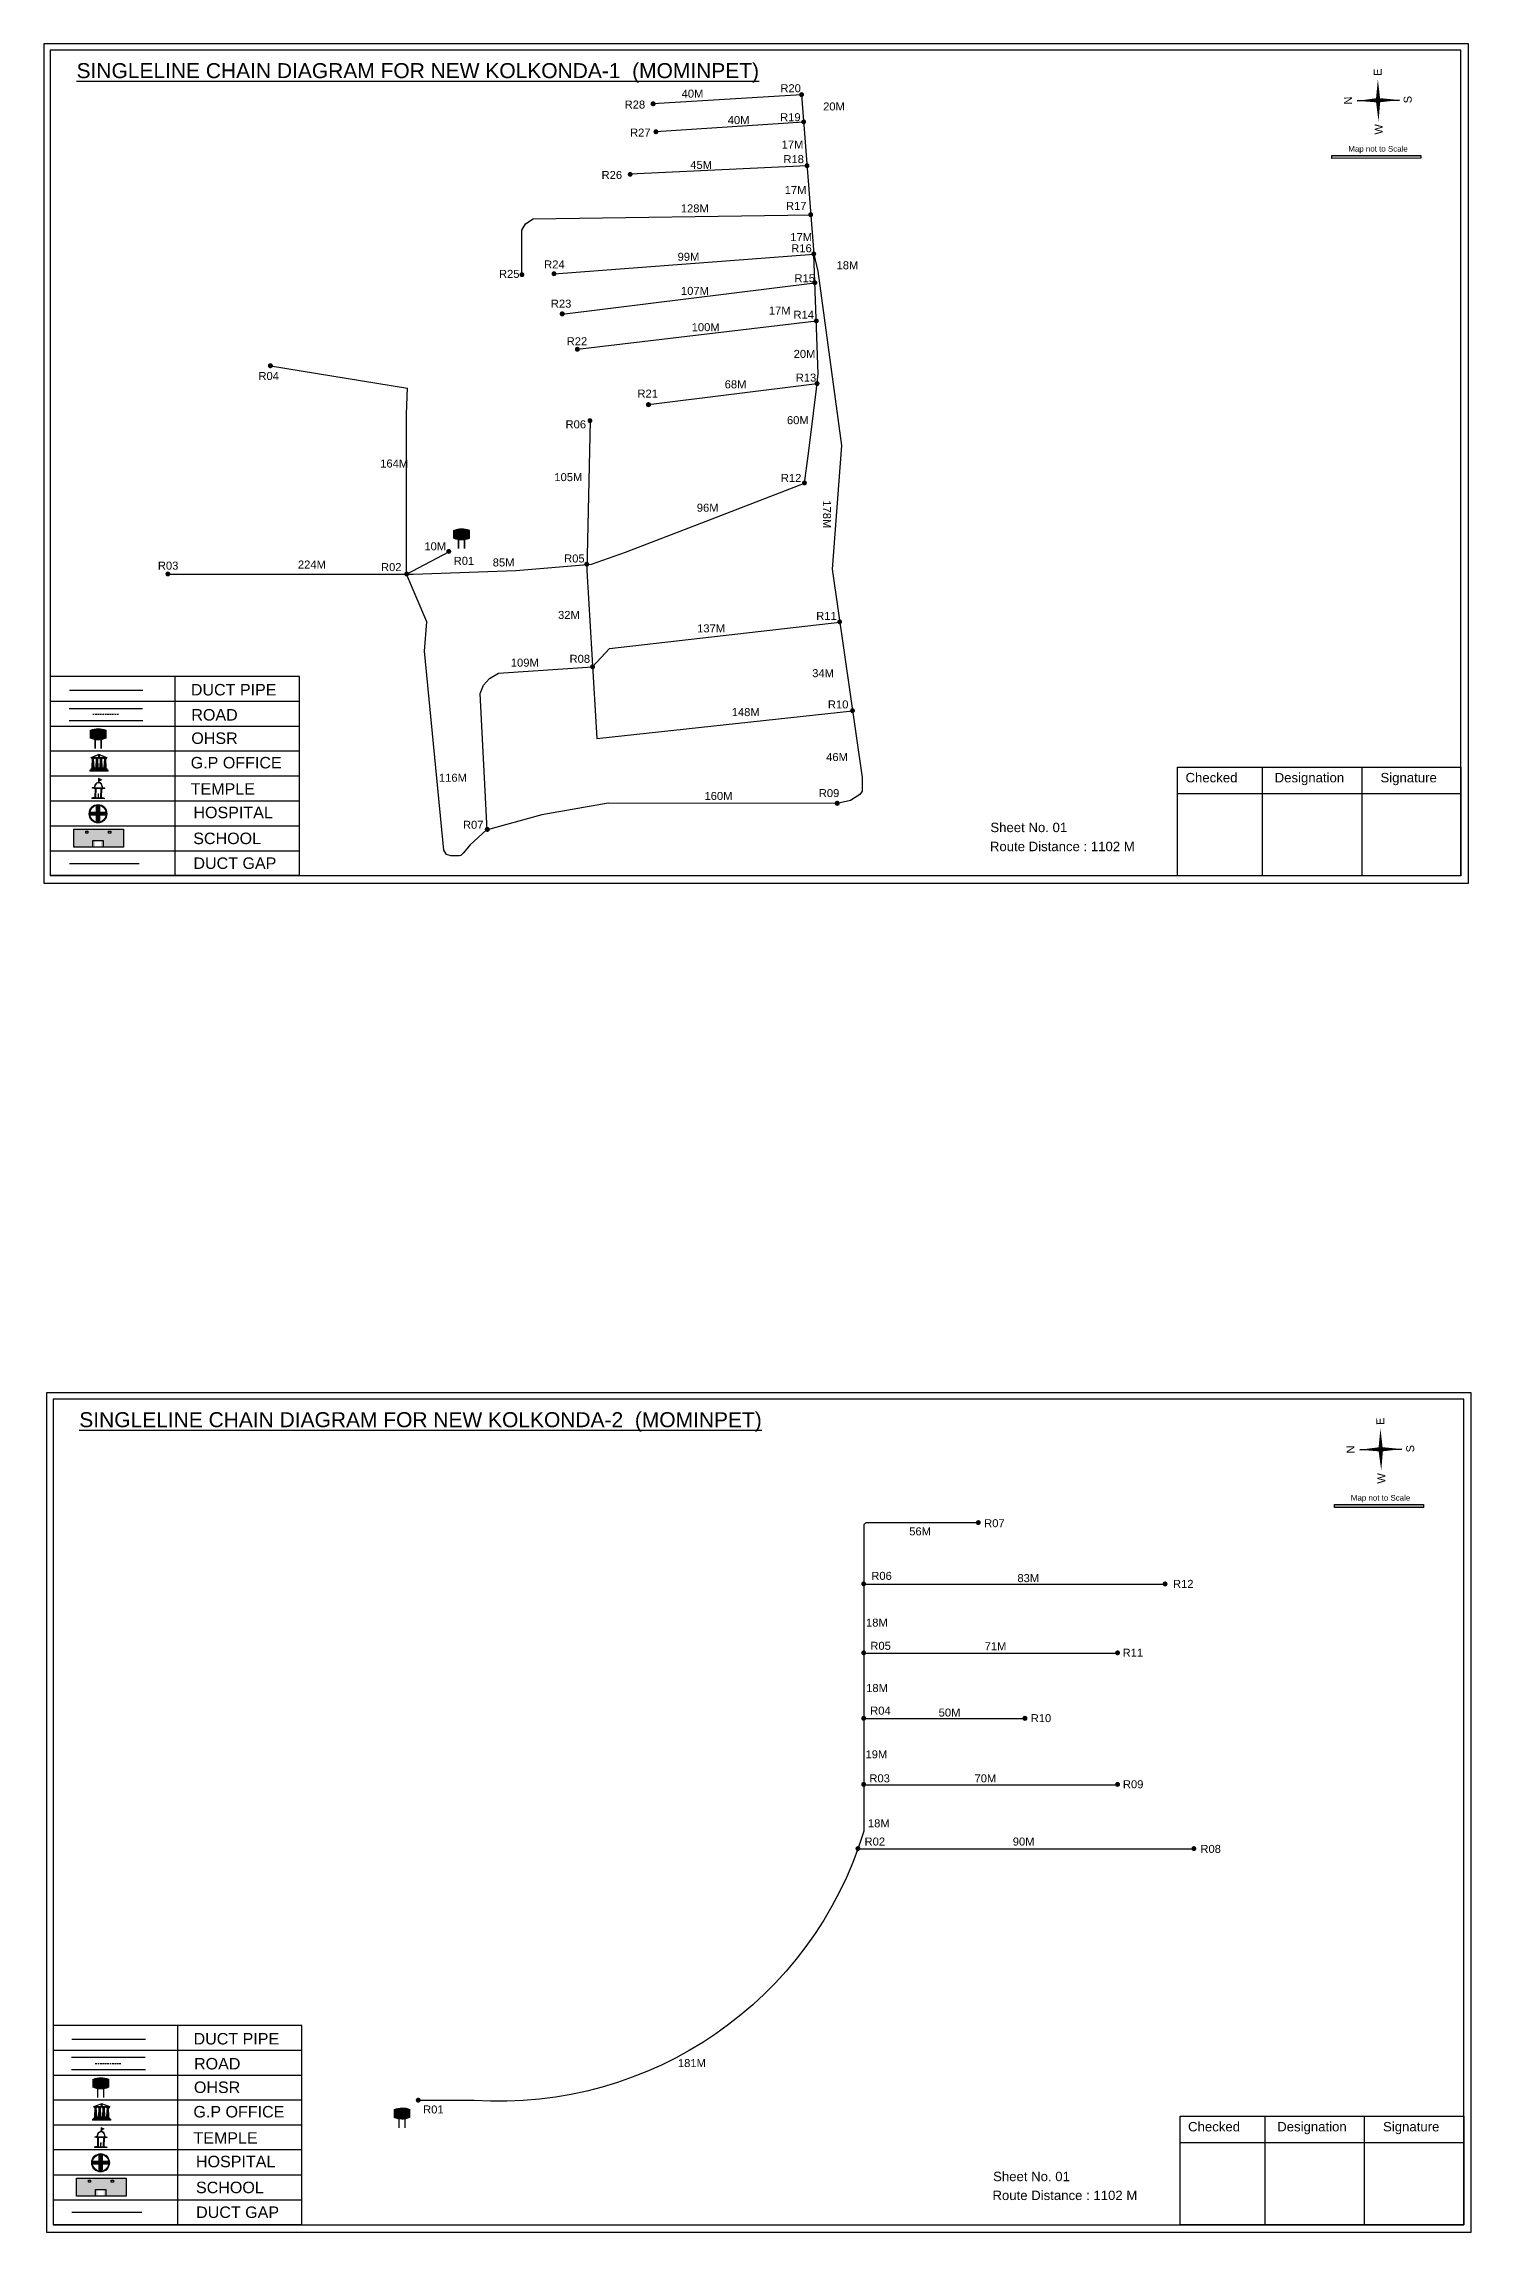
# Model space of a CAD drawing. Header units: inches. Extents: x 1245 to 5974, y 98 to 3110.
# Drawn here: x 1378 to 2269, y 1742 to 3110 of the extents above; entities that cross this region are included whole.
import ezdxf

# ---------------------------------------------------------------- set-up
doc = ezdxf.new("R2010")
doc.units = ezdxf.units.IN
doc.header["$MEASUREMENT"] = 0
doc.linetypes.add('DASHEDX2', pattern=[1.5, 1, -0.5])
for name, color, linetype in [('LANDMARK', 7, 'Continuous'), ('OHT', 7, 'Continuous'), ('pipe', 5, 'Continuous')]:
    doc.layers.add(name, color=color, linetype=linetype)
doc.styles.get("Standard").update_dxf_attribs({"font": 'arial.ttf'})

# ---------------------------------------------------------------- blocks, each defined once
blk = doc.blocks.new('OHT')
at = {"linetype": 'Continuous', "lineweight": 0, "true_color": 0x0ffffc}
blk.add_hatch(color=4, dxfattribs=at).paths.add_polyline_path([(0.01, 1), (0, 1, 0.101323), (-0.4, 0.92), (-0.4, 0.52, 0.194075), (0.4, 0.52), (0.4, 0.92, 0.097877)])
at = {"color": 4, "linetype": 'Continuous', "lineweight": 0, "true_color": 0x0ffffc, "flags": 128}
for points in [[(-0.4, 0.52), (-0.4, 0.92)], [(0.4, 0.52), (0.4, 0.92)]]:
    blk.add_lwpolyline(points, dxfattribs=at)
at = {"color": 4, "linetype": 'Continuous', "lineweight": 0, "true_color": 0x0ffffc, "const_width": 0.075, "flags": 128}
for points in [[(-0.15, 0), (-0.15, 0.48)], [(0.15, 0), (0.15, 0.47)]]:
    blk.add_lwpolyline(points, dxfattribs=at)
at = {"color": 4, "linetype": 'Continuous', "lineweight": 0, "true_color": 0x0ffffc}
for centre, radius, start, end in [((0.01, -0.02), 1.02, 67.3109, 113.4711), ((0, 1.51), 1.07, 247.7682, 291.7007)]:
    blk.add_arc(centre, radius, start, end, dxfattribs=at)
blk = doc.blocks.new('Government_Office')
at = {"linetype": 'Continuous', "lineweight": 0, "true_color": 0xff0000}
for points in [[(-0.5, 0.05), (0.5, 0.05), (0.5, 0), (-0.5, 0)], [(-0.45, 0.08), (-0.45, 0.12), (0.45, 0.12), (0.45, 0.08)], [(-0.4, 0.14), (-0.4, 0.18), (0.4, 0.18), (0.4, 0.14)]]:
    blk.add_hatch(color=1, dxfattribs=at).paths.add_polyline_path(points)
h = blk.add_hatch(color=1, dxfattribs=at)
h.paths.add_polyline_path([(0.44, 0.72), (0.45, 0.75), (0, 0.93), (-0.45, 0.75), (-0.44, 0.72)])
h.paths.add_polyline_path([(0.36, 0.75), (-0.36, 0.75), (0, 0.9)], flags=16)
h.paths.add_polyline_path([(0, 0.78, -1), (0, 0.87, -1)], flags=0)
h = blk.add_hatch(color=1, dxfattribs=at)
edge = h.paths.add_edge_path()
edge.add_line((-0.27, 0.2), (-0.3, 0.68))
edge.add_line((-0.3, 0.68), (-0.29, 0.68))
edge.add_arc((-0.28, 0.69), 0.0176, 225.304, 441.5659)
edge.add_line((-0.28, 0.7), (-0.39, 0.7))
edge.add_arc((-0.39, 0.69), 0.0176, 98.4341, 314.696)
edge.add_line((-0.38, 0.68), (-0.37, 0.68))
edge.add_line((-0.37, 0.68), (-0.4, 0.2))
edge.add_line((-0.4, 0.2), (-0.27, 0.2))
h = blk.add_hatch(color=1, dxfattribs=at)
edge = h.paths.add_edge_path()
edge.add_line((-0.05, 0.2), (-0.07, 0.68))
edge.add_line((-0.07, 0.68), (-0.07, 0.68))
edge.add_arc((-0.05, 0.69), 0.0176, 225.304, 441.5659)
edge.add_line((-0.05, 0.7), (-0.17, 0.7))
edge.add_arc((-0.17, 0.69), 0.0176, 98.4341, 314.696)
edge.add_line((-0.16, 0.68), (-0.15, 0.68))
edge.add_line((-0.15, 0.68), (-0.18, 0.2))
edge.add_line((-0.18, 0.2), (-0.05, 0.2))
h = blk.add_hatch(color=1, dxfattribs=at)
edge = h.paths.add_edge_path()
edge.add_arc((0, 0.83), 0.0467, 90, 270)
edge.add_arc((0, 0.83), 0.0467, 270, 450)
h = blk.add_hatch(color=1, dxfattribs=at)
edge = h.paths.add_edge_path()
edge.add_line((0.18, 0.2), (0.15, 0.68))
edge.add_line((0.15, 0.68), (0.16, 0.68))
edge.add_arc((0.17, 0.69), 0.0176, 225.304, 441.5659)
edge.add_line((0.17, 0.7), (0.05, 0.7))
edge.add_arc((0.05, 0.69), 0.0176, 98.4341, 314.696)
edge.add_line((0.07, 0.68), (0.07, 0.68))
edge.add_line((0.07, 0.68), (0.05, 0.2))
edge.add_line((0.05, 0.2), (0.18, 0.2))
h = blk.add_hatch(color=1, dxfattribs=at)
edge = h.paths.add_edge_path()
edge.add_line((0.4, 0.2), (0.37, 0.68))
edge.add_line((0.37, 0.68), (0.38, 0.68))
edge.add_arc((0.39, 0.69), 0.0176, 225.304, 441.5659)
edge.add_line((0.4, 0.7), (0.28, 0.7))
edge.add_arc((0.28, 0.69), 0.0176, 98.4341, 314.696)
edge.add_line((0.29, 0.68), (0.3, 0.68))
edge.add_line((0.3, 0.68), (0.27, 0.2))
edge.add_line((0.27, 0.2), (0.4, 0.2))
at = {"color": 1, "linetype": 'Continuous', "lineweight": 0, "true_color": 0xff0000, "flags": 128}
for points in [[(-0.5, 0.05), (0.5, 0.05), (0.5, 0), (-0.5, 0)], [(-0.45, 0.75), (-0.44, 0.72), (0.44, 0.72), (0.45, 0.75), (0, 0.93)], [(-0.45, 0.08), (-0.45, 0.12), (0.45, 0.12), (0.45, 0.08)], [(-0.4, 0.14), (-0.4, 0.18), (0.4, 0.18), (0.4, 0.14)], [(-0.36, 0.75), (0.36, 0.75), (0, 0.9)]]:
    blk.add_lwpolyline(points, close=True, dxfattribs=at)
for points in [[(-0.27, 0.2), (-0.3, 0.68), (-0.29, 0.68, 1.379694), (-0.28, 0.7), (-0.39, 0.7, 1.379694), (-0.38, 0.68), (-0.37, 0.68), (-0.4, 0.2)], [(-0.05, 0.2), (-0.07, 0.68), (-0.07, 0.68, 1.379694), (-0.05, 0.7), (-0.17, 0.7, 1.379694), (-0.16, 0.68), (-0.15, 0.68), (-0.18, 0.2)], [(0, 0.87, 1), (0, 0.78, 1)], [(0.18, 0.2), (0.15, 0.68), (0.16, 0.68, 1.379694), (0.17, 0.7), (0.05, 0.7, 1.379694), (0.07, 0.68), (0.07, 0.68), (0.05, 0.2)], [(0.4, 0.2), (0.37, 0.68), (0.38, 0.68, 1.379694), (0.4, 0.7), (0.28, 0.7, 1.379694), (0.29, 0.68), (0.3, 0.68), (0.27, 0.2)]]:
    blk.add_lwpolyline(points, format="xyb", close=True, dxfattribs=at)
blk = doc.blocks.new('Temple')
at = {"linetype": 'Continuous', "lineweight": 0, "true_color": 0xff0000}
h = blk.add_hatch(color=1, dxfattribs=at)
edge = h.paths.add_edge_path()
edge.add_line((0.17, 0.49), (0.22, 0.49))
edge.add_line((0.22, 0.49), (0.22, 0.5))
edge.add_line((0.22, 0.5), (0.31, 0.5))
edge.add_line((0.31, 0.5), (0.31, 0.53))
edge.add_line((0.31, 0.53), (0.26, 0.53))
edge.add_line((0.26, 0.53), (0.26, 0.54))
edge.add_line((0.26, 0.54), (0.2, 0.54))
edge.add_spline(control_points=[(0.2, 0.54), (0.2, 0.59), (0.19, 0.64), (0.14, 0.74), (0.09, 0.79), (0.03, 0.8), (0.02, 0.81), (0.01, 0.81)], knot_values=[4.712389, 4.712389, 4.712389, 4.712389, 5.278166, 5.278166, 6.117402, 6.117402, 6.223801, 6.223801, 6.223801, 6.223801], degree=3, periodic=0)
edge.add_line((0.01, 0.81), (0.01, 0.79))
edge.add_line((0.01, 0.79), (-0.01, 0.79))
edge.add_line((-0.01, 0.79), (-0.01, 0.81))
edge.add_spline(control_points=[(-0.01, 0.81), (-0.05, 0.8), (-0.1, 0.78), (-0.17, 0.7), (-0.2, 0.63), (-0.2, 0.55), (-0.2, 0.55), (-0.2, 0.54)], knot_values=[6.343965, 6.343965, 6.343965, 6.343965, 6.956638, 6.956638, 7.795874, 7.795874, 7.853982, 7.853982, 7.853982, 7.853982], degree=3, periodic=0)
edge.add_line((-0.2, 0.54), (-0.26, 0.54))
edge.add_line((-0.26, 0.54), (-0.26, 0.53))
edge.add_line((-0.26, 0.53), (-0.31, 0.53))
edge.add_line((-0.31, 0.53), (-0.31, 0.5))
edge.add_line((-0.31, 0.5), (-0.22, 0.5))
edge.add_line((-0.22, 0.5), (-0.22, 0.49))
edge.add_line((-0.22, 0.49), (-0.17, 0.49))
edge.add_line((-0.17, 0.49), (-0.17, 0.07))
edge.add_arc((-0.2, 0.07), 0.03, -90, 0, ccw=False)
edge.add_line((-0.2, 0.04), (-0.26, 0.04))
edge.add_line((-0.26, 0.04), (-0.26, 0.03))
edge.add_line((-0.26, 0.03), (-0.31, 0.03))
edge.add_line((-0.31, 0.03), (-0.31, 0))
edge.add_line((-0.31, 0), (0.31, 0))
edge.add_line((0.31, 0), (0.31, 0.03))
edge.add_line((0.31, 0.03), (0.26, 0.03))
edge.add_line((0.26, 0.03), (0.26, 0.04))
edge.add_line((0.26, 0.04), (0.2, 0.04))
edge.add_arc((0.2, 0.07), 0.03, 180, 270, ccw=False)
edge.add_line((0.17, 0.07), (0.17, 0.49))
h.paths.add_polyline_path([(0.12, 0.07, -0.414214), (0.1, 0.04), (0.05, 0.04), (0.05, 0.03), (-0.05, 0.03), (-0.05, 0.04), (-0.1, 0.04, -0.414214), (-0.12, 0.07), (-0.12, 0.5), (0.12, 0.5)], flags=16)
edge = h.paths.add_edge_path(flags=16)
edge.add_ellipse((0, 0.54), major_axis=(0, 0.242), ratio=0.722808, start_angle=270, end_angle=450, ccw=False)
edge.add_line((0.17, 0.54), (-0.17, 0.54))
h.paths.add_polyline_path([(0.01, 0.23), (0.01, 0.07), (-0.01, 0.07), (-0.01, 0.23)], flags=0)
at = {"linetype": 'Continuous', "lineweight": 0, "true_color": 0xe66000}
blk.add_hatch(color=32, dxfattribs=at).paths.add_polyline_path([(-0.01, 1), (0.15, 0.93), (0, 0.85)])
at = {"linetype": 'Continuous', "lineweight": 0, "true_color": 0xff0000}
h = blk.add_hatch(color=1, dxfattribs=at)
edge = h.paths.add_edge_path()
edge.add_line((0.01, 0.86), (0, 0.85))
edge.add_line((0, 0.85), (0, 0.93))
edge.add_line((0, 0.93), (-0.01, 0.93))
edge.add_line((-0.01, 0.93), (-0.01, 0.81))
edge.add_spline(control_points=[(-0.01, 0.81), (0, 0.81), (0, 0.81), (0.01, 0.81)], knot_values=[6.223801, 6.223801, 6.223801, 6.223801, 6.343965, 6.343965, 6.343965, 6.343965], degree=3, periodic=0)
edge.add_line((0.01, 0.81), (0.01, 0.86))
h = blk.add_hatch(color=1, dxfattribs=at)
edge = h.paths.add_edge_path()
edge.add_line((0.01, 0.79), (0.01, 0.81))
edge.add_spline(control_points=[(0.01, 0.81), (0, 0.81), (0, 0.81), (-0.01, 0.81)], knot_values=[6.223801, 6.223801, 6.223801, 6.223801, 6.343965, 6.343965, 6.343965, 6.343965], degree=3, periodic=0)
edge.add_line((-0.01, 0.81), (-0.01, 0.79))
edge.add_line((-0.01, 0.79), (0.01, 0.79))
at = {"color": 1, "linetype": 'Continuous', "lineweight": 0, "true_color": 0xff0000, "flags": 128}
blk.add_lwpolyline([(0.2, 0.54), (0.26, 0.54), (0.26, 0.53), (0.31, 0.53), (0.31, 0.5), (0.22, 0.5), (0.22, 0.49), (0.17, 0.49), (0.17, 0.07, 0.414214), (0.2, 0.04), (0.26, 0.04), (0.26, 0.03), (0.31, 0.03), (0.31, 0), (-0.31, 0), (-0.31, 0.03), (-0.26, 0.03), (-0.26, 0.04), (-0.2, 0.04, 0.414214), (-0.17, 0.07), (-0.17, 0.49), (-0.22, 0.49), (-0.22, 0.5), (-0.31, 0.5), (-0.31, 0.53), (-0.26, 0.53), (-0.26, 0.54), (-0.2, 0.54)], format="xyb", dxfattribs=at)
blk.add_lwpolyline([(-0.17, 0.54), (0.17, 0.54)], dxfattribs=at)
blk.add_lwpolyline([(0.12, 0.5), (0.12, 0.07, -0.414214), (0.1, 0.04), (0.05, 0.04), (0.05, 0.03), (-0.05, 0.03), (-0.05, 0.04), (-0.1, 0.04, -0.414214), (-0.12, 0.07), (-0.12, 0.5)], format="xyb", close=True, dxfattribs=at)
at = {"color": 32, "linetype": 'Continuous', "lineweight": 0, "true_color": 0xe66000, "flags": 128}
blk.add_lwpolyline([(-0.01, 1), (0.15, 0.93), (0, 0.85), (-0.01, 1)], dxfattribs=at)
at = {"color": 1, "linetype": 'Continuous', "lineweight": 0, "true_color": 0xff0000, "flags": 128}
for points in [[(0.01, 0.93), (-0.01, 0.93), (-0.01, 0.79), (0.01, 0.79)], [(0.01, 0.23), (-0.01, 0.23), (-0.01, 0.07), (0.01, 0.07)]]:
    blk.add_lwpolyline(points, close=True, dxfattribs=at)
at = {"color": 1, "linetype": 'Continuous', "lineweight": 0, "true_color": 0xff0000}
blk.add_ellipse((0, 0.54), major_axis=(0, 0.242), ratio=0.722808, start_param=4.712389, end_param=7.853982, dxfattribs=at)
blk.add_open_spline([(0.2, 0.54), (0.2, 0.59), (0.19, 0.64), (0.14, 0.74), (0.09, 0.79), (-0.02, 0.82), (-0.08, 0.79), (-0.17, 0.7), (-0.2, 0.63), (-0.2, 0.55), (-0.2, 0.55), (-0.2, 0.54)], degree=3, knots=[4.712389, 4.712389, 4.712389, 4.712389, 5.278166, 5.278166, 6.117402, 6.117402, 6.956638, 6.956638, 7.795874, 7.795874, 7.853982, 7.853982, 7.853982, 7.853982], dxfattribs=at)
blk = doc.blocks.new('*U12')
at = {"color": 0, "linetype": 'DASHEDX2', "transparency": 16777216}
blk.add_line((-8.2, 0), (8, 0), dxfattribs=at)
blk = doc.blocks.new('Hospital')
at = {"linetype": 'Continuous', "lineweight": 0, "true_color": 0x000000}
h = blk.add_hatch(color=18, dxfattribs=at)
h.paths.add_polyline_path([(-0.5, 0, 1), (0.5, 0, 1)])
h.paths.add_polyline_path([(0.45, 0, -1), (-0.45, 0, -1)], flags=16)
at = {"linetype": 'Continuous', "true_color": 0xff0000}
blk.add_hatch(color=1, dxfattribs=at).paths.add_polyline_path([(-0.39, 0.08), (-0.08, 0.08), (-0.08, 0.39), (0.08, 0.39), (0.08, 0.08), (0.39, 0.08), (0.39, -0.08), (0.08, -0.08), (0.08, -0.39), (-0.08, -0.39), (-0.08, -0.08), (-0.39, -0.08)])
at = {"color": 1, "linetype": 'Continuous', "true_color": 0xff0000, "flags": 128}
blk.add_lwpolyline([(-0.39, 0.08), (-0.08, 0.08), (-0.08, 0.39), (0.08, 0.39), (0.08, 0.08), (0.39, 0.08), (0.39, -0.08), (0.08, -0.08), (0.08, -0.39), (-0.08, -0.39), (-0.08, -0.08), (-0.39, -0.08)], close=True, dxfattribs=at)
at = {"color": 18, "linetype": 'Continuous', "lineweight": 0, "true_color": 0x000000}
for radius in [0.5, 0.446]:
    blk.add_circle((0, 0), radius, dxfattribs=at)
blk = doc.blocks.new('*U15')
at = {"color": 0, "linetype": 'DASHEDX2', "transparency": 16777216}
blk.add_line((-8.2, 0), (8, 0), dxfattribs=at)

msp = doc.modelspace()

# ---------------------------------------------------------------- hatches: boundary and pattern name
at = {"ltscale": 0.5}
h = msp.add_hatch(color=5, dxfattribs=at)
h.dxf.hatch_style = 1
h.paths.add_polyline_path([(1852.6, 3077.8, 1), (1849.5, 3077.8, 1)])
h = msp.add_hatch(color=5, dxfattribs=at)
h.dxf.hatch_style = 1
h.paths.add_polyline_path([(1759.9, 3072.1, 1), (1756.7, 3072.1, 1)])
h = msp.add_hatch(color=5, dxfattribs=at)
h.dxf.hatch_style = 1
h.paths.add_polyline_path([(1761.6, 3054.6, 1), (1758.5, 3054.6, 1)])
h = msp.add_hatch(color=5, dxfattribs=at)
h.dxf.hatch_style = 1
h.paths.add_polyline_path([(1853.9, 3060.8, 1), (1850.8, 3060.8, 1)])
at = {"true_color": 0x0093dd}
h = msp.add_hatch(color=142, dxfattribs=at)
h.dxf.hatch_style = 1
h.paths.add_polyline_path([(2182.4, 3039.7), (2182.4, 3037.8), (2237.9, 3038), (2237.9, 3039.8)])
at = {"ltscale": 0.5}
h = msp.add_hatch(color=5, dxfattribs=at)
h.dxf.hatch_style = 1
h.paths.add_polyline_path([(1745.5, 3028, 1), (1742.4, 3028, 1)])
h = msp.add_hatch(color=5, dxfattribs=at)
h.dxf.hatch_style = 1
h.paths.add_polyline_path([(1856, 3033.4, 1), (1852.9, 3033.4, 1)])
h = msp.add_hatch(color=5, dxfattribs=at)
h.dxf.hatch_style = 1
h.paths.add_polyline_path([(1858.3, 3002.8, 1), (1855.2, 3002.8, 1)])
h = msp.add_hatch(color=5, dxfattribs=at)
h.dxf.hatch_style = 1
h.paths.add_polyline_path([(1697.9, 2965.9, 1), (1694.8, 2965.9, 1)])
h = msp.add_hatch(color=5, dxfattribs=at)
h.dxf.hatch_style = 1
h.paths.add_polyline_path([(1860.2, 2978.3, 1), (1857.1, 2978.3, 1)])
h = msp.add_hatch(color=5, dxfattribs=at)
h.dxf.hatch_style = 1
h.paths.add_polyline_path([(1677.9, 2965.3, 1), (1674.8, 2965.3, 1)])
h = msp.add_hatch(color=5, dxfattribs=at)
h.dxf.hatch_style = 1
h.paths.add_polyline_path([(1860.9, 2960.3, 1), (1857.8, 2960.3, 1)])
h = msp.add_hatch(color=5, dxfattribs=at)
h.dxf.hatch_style = 1
h.paths.add_polyline_path([(1703.1, 2940.8, 1), (1699.9, 2940.8, 1)])
h = msp.add_hatch(color=5, dxfattribs=at)
h.dxf.hatch_style = 1
h.paths.add_polyline_path([(1861.8, 2936.4, 1), (1858.7, 2936.4, 1)])
h = msp.add_hatch(color=5, dxfattribs=at)
h.dxf.hatch_style = 1
h.paths.add_polyline_path([(1712.5, 2918.7, 1), (1709.4, 2918.7, 1)])
h = msp.add_hatch(color=5, dxfattribs=at)
h.dxf.hatch_style = 1
h.paths.add_polyline_path([(1520.8, 2908.4, 1), (1517.6, 2908.4, 1)])
h = msp.add_hatch(color=5, dxfattribs=at)
h.dxf.hatch_style = 1
h.paths.add_polyline_path([(1757, 2884.1, 1), (1753.8, 2884.1, 1)])
h = msp.add_hatch(color=5, dxfattribs=at)
h.dxf.hatch_style = 1
h.paths.add_polyline_path([(1862.3, 2897.3, 1), (1859.2, 2897.3, 1)])
h = msp.add_hatch(color=5, dxfattribs=at)
h.dxf.hatch_style = 1
h.paths.add_polyline_path([(1720.4, 2874.1, 1), (1717.3, 2874.1, 1)])
h = msp.add_hatch(color=5, dxfattribs=at)
h.dxf.hatch_style = 1
h.paths.add_polyline_path([(1854.4, 2835.2, 1), (1851.3, 2835.2, 1)])
h = msp.add_hatch(color=5, dxfattribs=at)
h.dxf.hatch_style = 1
h.paths.add_polyline_path([(1632.2, 2792.4, 1), (1629.1, 2792.4, 1)])
h = msp.add_hatch(color=5, dxfattribs=at)
h.dxf.hatch_style = 1
h.paths.add_polyline_path([(1456.7, 2778.3, 1), (1453.6, 2778.3, 1)])
h = msp.add_hatch(color=5, dxfattribs=at)
h.dxf.hatch_style = 1
h.paths.add_polyline_path([(1605.9, 2778.3, 1), (1602.8, 2778.3, 1)])
h = msp.add_hatch(color=5, dxfattribs=at)
h.dxf.hatch_style = 1
h.paths.add_polyline_path([(1718.4, 2784.4, 1), (1715.3, 2784.4, 1)])
h = msp.add_hatch(color=5, dxfattribs=at)
h.dxf.hatch_style = 1
h.paths.add_polyline_path([(1876.4, 2748.4, 1), (1873.3, 2748.4, 1)])
h = msp.add_hatch(color=5, dxfattribs=at)
h.dxf.hatch_style = 1
h.paths.add_polyline_path([(1722, 2720.3, 1), (1718.9, 2720.3, 1)])
h = msp.add_hatch(color=5, dxfattribs=at)
h.dxf.hatch_style = 1
h.paths.add_polyline_path([(1884.4, 2692.9, 1), (1881.3, 2692.9, 1)])
h = msp.add_hatch(color=5, dxfattribs=at)
h.dxf.hatch_style = 1
h.paths.add_polyline_path([(1874.9, 2635, 1), (1871.7, 2635, 1)])
at = {"true_color": 0xc8c92d}
h = msp.add_hatch(color=52, dxfattribs=at)
h.dxf.hatch_style = 1
h.paths.add_polyline_path([(1402.6, 2618.8), (1396.4, 2618.8), (1396.4, 2607.7), (1402.6, 2607.7)])
h.paths.add_polyline_path([(1427.4, 2618.8), (1421.3, 2618.8), (1421.3, 2607.7), (1427.4, 2607.7)])
at = {"true_color": 0x293189}
h = msp.add_hatch(color=177, dxfattribs=at)
h.dxf.hatch_style = 1
h.paths.add_polyline_path([(1421.3, 2618.8), (1402.6, 2618.8), (1402.6, 2607.7), (1409.6, 2607.7), (1409.6, 2611.3), (1413.4, 2611.3), (1413.4, 2607.7), (1421.3, 2607.7)])
h.paths.add_polyline_path([(1405.2, 2616.3), (1403.9, 2616.3), (1403.9, 2617.6), (1405.2, 2617.6)], flags=16)
h.paths.add_polyline_path([(1418.1, 2616.3), (1418.1, 2617.6), (1419.5, 2617.6), (1419.5, 2616.3)], flags=16)
at = {"ltscale": 0.5}
h = msp.add_hatch(color=5, dxfattribs=at)
h.dxf.hatch_style = 1
h.paths.add_polyline_path([(1656.3, 2618.7, 1), (1653.1, 2618.7, 1)])
at = {"true_color": 0x0093dd}
h = msp.add_hatch(color=142, dxfattribs=at)
h.dxf.hatch_style = 1
h.paths.add_polyline_path([(2184, 2196.8), (2184, 2195), (2239.5, 2195.1), (2239.5, 2196.9)])
at = {"ltscale": 0.5}
h = msp.add_hatch(color=5, dxfattribs=at)
h.dxf.hatch_style = 1
h.paths.add_polyline_path([(1963, 2185.6, 1), (1959.9, 2185.6, 1)])
h = msp.add_hatch(color=5, dxfattribs=at)
h.dxf.hatch_style = 1
h.paths.add_polyline_path([(1891.4, 2147.3, 1), (1888.3, 2147.3, 1)])
h = msp.add_hatch(color=5, dxfattribs=at)
h.dxf.hatch_style = 1
h.paths.add_polyline_path([(2079.7, 2147.3, 1), (2076.6, 2147.3, 1)])
h = msp.add_hatch(color=5, dxfattribs=at)
h.dxf.hatch_style = 1
h.paths.add_polyline_path([(1891.4, 2104.2, 1), (1888.3, 2104.2, 1)])
h = msp.add_hatch(color=5, dxfattribs=at)
h.dxf.hatch_style = 1
h.paths.add_polyline_path([(2050, 2104.2, 1), (2046.9, 2104.2, 1)])
h = msp.add_hatch(color=5, dxfattribs=at)
h.dxf.hatch_style = 1
h.paths.add_polyline_path([(1891.4, 2063.3, 1), (1888.3, 2063.3, 1)])
h = msp.add_hatch(color=5, dxfattribs=at)
h.dxf.hatch_style = 1
h.paths.add_polyline_path([(1992.2, 2063.3, 1), (1989, 2063.3, 1)])
h = msp.add_hatch(color=5, dxfattribs=at)
h.dxf.hatch_style = 1
h.paths.add_polyline_path([(1891.4, 2022, 1), (1888.3, 2022, 1)])
h = msp.add_hatch(color=5, dxfattribs=at)
h.dxf.hatch_style = 1
h.paths.add_polyline_path([(2050, 2022, 1), (2046.9, 2022, 1)])
h = msp.add_hatch(color=5, dxfattribs=at)
h.dxf.hatch_style = 1
h.paths.add_polyline_path([(1887.8, 1981.9, 1), (1884.7, 1981.9, 1)])
h = msp.add_hatch(color=5, dxfattribs=at)
h.dxf.hatch_style = 1
h.paths.add_polyline_path([(2097.7, 1981.9, 1), (2094.6, 1981.9, 1)])
h = msp.add_hatch(color=5, dxfattribs=at)
h.dxf.hatch_style = 1
h.paths.add_polyline_path([(1613.1, 1824.7, 1), (1610, 1824.7, 1)])
at = {"true_color": 0xc8c92d}
h = msp.add_hatch(color=52, dxfattribs=at)
h.dxf.hatch_style = 1
h.paths.add_polyline_path([(1404.2, 1775.9), (1398.1, 1775.9), (1398.1, 1764.8), (1404.2, 1764.8)])
h.paths.add_polyline_path([(1429.1, 1775.9), (1422.9, 1775.9), (1422.9, 1764.8), (1429.1, 1764.8)])
at = {"true_color": 0x293189}
h = msp.add_hatch(color=177, dxfattribs=at)
h.dxf.hatch_style = 1
h.paths.add_polyline_path([(1422.9, 1775.9), (1404.2, 1775.9), (1404.2, 1764.8), (1411.2, 1764.8), (1411.2, 1768.4), (1415.1, 1768.4), (1415.1, 1764.8), (1422.9, 1764.8)])
h.paths.add_polyline_path([(1406.9, 1773.4), (1405.5, 1773.4), (1405.5, 1774.7), (1406.9, 1774.7)], flags=16)
h.paths.add_polyline_path([(1419.8, 1773.4), (1419.8, 1774.7), (1421.1, 1774.7), (1421.1, 1773.4)], flags=16)

# ---------------------------------------------------------------- linework, layer by layer
for p, q in [((2224.5, 3074.4), (2198.2, 3073.9)), ((2198.2, 3073.9), (2224.5, 3074.4)), ((2224.5, 3074.4), (2198.2, 3073.9)), ((2211.3, 3074.2), (2224.5, 3074.4)), ((1381.7, 2714.2), (1381.7, 2591)), ((1459.5, 2714.2), (1459.5, 2589.8)), ((1537.3, 2698.6), (1381.7, 2698.6)), ((1393.4, 2694.3), (1439.3, 2694.3)), ((1537.3, 2683.1), (1381.7, 2683.1)), ((1393.4, 2686.8), (1439.5, 2686.8)), ((1537.3, 2667.5), (1381.7, 2667.5)), ((1537.3, 2652), (1381.7, 2652)), ((1537.3, 2636.4), (1381.7, 2636.4)), ((1381.7, 2620.9), (1537.3, 2620.9)), ((1381.7, 2605.3), (1537.3, 2605.3)), ((1381.7, 2591), (1381.7, 2589.8)), ((1381.7, 2590.7), (1381.7, 2589.8)), ((1537.3, 2589.8), (1381.7, 2589.8)), ((2226.1, 2231.5), (2199.8, 2231.1)), ((2199.8, 2231.1), (2226.1, 2231.5)), ((2226.1, 2231.5), (2199.8, 2231.1)), ((2213, 2231.3), (2226.1, 2231.5)), ((1383.4, 1871.3), (1383.4, 1748.1)), ((1461.1, 1871.3), (1461.1, 1746.9)), ((1538.9, 1855.8), (1383.4, 1855.8)), ((1395, 1851.5), (1440.9, 1851.5)), ((1538.9, 1840.2), (1383.4, 1840.2)), ((1395, 1843.9), (1441.2, 1843.9)), ((1538.9, 1824.7), (1383.4, 1824.7)), ((1538.9, 1809.1), (1383.4, 1809.1)), ((1538.9, 1793.6), (1383.4, 1793.6)), ((1383.4, 1778), (1538.9, 1778)), ((1383.4, 1762.4), (1538.9, 1762.4)), ((1383.4, 1748.1), (1383.4, 1746.9)), ((1383.4, 1747.9), (1383.4, 1746.9)), ((1538.9, 1746.9), (1383.4, 1746.9))]:
    msp.add_line(p, q)
at = {"color": 1}
for p, q in [((2198.2, 3073.9), (2211.3, 3074.2)), ((2199.8, 2231.1), (2213, 2231.3))]:
    msp.add_line(p, q, dxfattribs=at)
at = {"color": 242, "true_color": 0xcd2027}
for p, q in [((2138.8, 2657.6), (2138.8, 2589.7)), ((2201, 2657.6), (2201, 2589.7)), ((2085.8, 2641.2), (2263, 2641.2)), ((2140.4, 1814.7), (2140.4, 1746.8)), ((2202.6, 1814.7), (2202.6, 1746.8)), ((2087.5, 1798.3), (2264.7, 1798.3))]:
    msp.add_line(p, q, dxfattribs=at)
for points in [[(1377.6, 3109.6), (1377.6, 2585.1), (2267.8, 2585.1), (2267.8, 3109.6)], [(1381.7, 3105.6), (1381.7, 2589.8), (2263, 2589.8), (2263, 3105.6)], [(1427.5, 2618.8), (1427.5, 2607.7), (1396.4, 2607.7), (1396.4, 2618.8)], [(1405.2, 2617.6), (1405.2, 2616.3), (1403.9, 2616.3), (1403.9, 2617.6)], [(1418.1, 2616.3), (1418.1, 2617.6), (1419.5, 2617.6), (1419.5, 2616.3)], [(1379.3, 2266.7), (1379.3, 1742.2), (2269.4, 1742.2), (2269.4, 2266.7)], [(1383.4, 2262.7), (1383.4, 1746.9), (2264.7, 1746.9), (2264.7, 2262.7)], [(1429.1, 1775.9), (1429.1, 1764.8), (1398.1, 1764.8), (1398.1, 1775.9)], [(1406.9, 1774.7), (1406.9, 1773.4), (1405.5, 1773.4), (1405.5, 1774.7)], [(1419.8, 1773.4), (1419.8, 1774.7), (1421.1, 1774.7), (1421.1, 1773.4)]]:
    msp.add_lwpolyline(points, close=True)
at = {"color": 142, "true_color": 0x0093dd}
for points in [[(2237.9, 3038), (2182.4, 3037.8), (2182.4, 3039.7), (2237.9, 3039.8), (2237.9, 3038)], [(2239.5, 2195.1), (2184, 2195), (2184, 2196.8), (2239.5, 2196.9), (2239.5, 2195.1)]]:
    msp.add_lwpolyline(points, dxfattribs=at)
for points in [[(1537.3, 2589.8), (1537.3, 2714.2), (1381.7, 2714.2)], [(1408.3, 2607.7), (1408.3, 2611.8), (1414.8, 2611.8), (1414.8, 2607.7)], [(1538.9, 1746.9), (1538.9, 1871.3), (1383.4, 1871.3)], [(1409.9, 1764.8), (1409.9, 1768.9), (1416.4, 1768.9), (1416.4, 1764.8)]]:
    msp.add_lwpolyline(points)
at = {"color": 242, "true_color": 0xcd2027}
for points in [[(2263, 2589.7), (2085.8, 2589.7), (2085.8, 2657.6), (2263, 2657.6)], [(2264.7, 1746.8), (2087.5, 1746.8), (2087.5, 1814.7), (2264.7, 1814.7)]]:
    msp.add_lwpolyline(points, close=True, dxfattribs=at)
for points in [[(2212.6, 3074.2), (2209.8, 3074.2), (2211.1, 3087.3)], [(2212.6, 3074.2), (2209.8, 3074.2), (2211.1, 3087.3)], [(2212.6, 3074.2), (2209.8, 3074.2), (2211.5, 3061)], [(2212.6, 3074.2), (2209.8, 3074.2), (2211.5, 3061)], [(2211.3, 3072.9), (2211.3, 3075.7), (2224.5, 3074.4)], [(2211.3, 3072.9), (2211.3, 3075.7), (2224.5, 3074.4)], [(2214.2, 2231.3), (2211.4, 2231.3), (2212.7, 2244.4)], [(2214.2, 2231.3), (2211.4, 2231.3), (2212.7, 2244.4)], [(2214.3, 2231.3), (2211.4, 2231.3), (2213.2, 2218.1)], [(2214.3, 2231.3), (2211.4, 2231.3), (2213.2, 2218.1)], [(2213, 2230), (2212.9, 2232.8), (2226.1, 2231.5)], [(2213, 2230), (2212.9, 2232.8), (2226.1, 2231.5)]]:
    msp.add_solid(points)
at = {"color": 1}
for points in [[(2211.3, 3072.9), (2211.3, 3075.7), (2198.2, 3073.9)], [(2211.3, 3072.9), (2211.3, 3075.7), (2198.2, 3073.9)], [(2213, 2230), (2212.9, 2232.8), (2199.8, 2231.1)], [(2213, 2230), (2212.9, 2232.8), (2199.8, 2231.1)]]:
    msp.add_solid(points, dxfattribs=at)
at = {"layer": 'OHT', "color": 5}
for p, q in [((1393.6, 2705.7), (1439.4, 2705.7)), ((1395.2, 1862.8), (1441.1, 1862.8))]:
    msp.add_line(p, q, dxfattribs=at)
at = {"layer": 'OHT', "color": 1}
for p, q in [((1393.6, 2597.5), (1437.2, 2597.5)), ((1395.2, 1754.7), (1438.8, 1754.7))]:
    msp.add_line(p, q, dxfattribs=at)
at = {"layer": 'pipe'}
for points in [[(1851, 3077.7), (1858.7, 2978.2), (1861.1, 2967.5), (1876, 2858.5), (1870.2, 2781.2), (1888.8, 2651.2), (1888.8, 2642.5), (1887.4, 2640.5), (1881.7, 2636.8), (1873.3, 2634.9), (1730.3, 2635.1)], [(1851, 3077.7), (1758.3, 3072.1)], [(1852.3, 3060.6), (1760, 3054.6)], [(1854.4, 3033.3), (1743.9, 3028)], [(1676.3, 2965.1), (1676.3, 2993.2), (1678.5, 2997), (1683.4, 3000.1), (1856.8, 3002.6)], [(1696.4, 2965.8), (1858.7, 2978.2)], [(1852.8, 2835.1), (1855.1, 2852.2), (1856.6, 2863.5), (1860.4, 2894), (1861.5, 2903.3), (1858.7, 2978.2)], [(1701.5, 2940.7), (1859.3, 2960.2)], [(1860.3, 2936.2), (1711, 2918.5)], [(1519.2, 2908.3), (1604.8, 2894.3)], [(1604.3, 2778.2), (1604.3, 2878.4), (1604.8, 2894.3)], [(1860.7, 2897.1), (1755.4, 2883.9)], [(1718.9, 2874), (1716.8, 2780.5), (1723.2, 2675.6)], [(1455.2, 2778.2), (1608.3, 2778.2), (1672.6, 2780.4), (1719.9, 2784.5), (1741.1, 2791.9), (1788.7, 2810.3), (1852.8, 2835.1)], [(1604.3, 2778.2), (1630.6, 2792.2)], [(1730.3, 2635.1), (1688.7, 2627.9), (1653.9, 2618.3), (1643.9, 2609.1), (1639.7, 2603.8), (1638.1, 2602.4), (1637.3, 2602.1), (1631.9, 2602.1), (1629.2, 2603), (1627.5, 2605.8), (1615.4, 2730), (1616.9, 2748.4), (1604.3, 2778.2)], [(1720.5, 2720.2), (1720.5, 2720.2), (1731.1, 2731.8), (1874.9, 2748.2)], [(1654.7, 2618.5), (1650.3, 2703.6), (1652.4, 2708.9), (1656.1, 2712.9), (1661.6, 2716.3), (1720.5, 2720.2)], [(1723.2, 2675.6), (1882.8, 2692.7)], [(1889.9, 2147.2), (2078.2, 2147.2)], [(1889.9, 2104), (2048.4, 2104)], [(1889.9, 2063.2), (1990.6, 2063.2)], [(1889.9, 2021.8), (2048.4, 2021.8)], [(1886.3, 1981.8), (2096.1, 1981.8)], [(1646.4, 1824.6), (1611.5, 1824.6)]]:
    msp.add_lwpolyline(points, dxfattribs=at)
msp.add_lwpolyline([(1961.4, 2185.5), (1892.2, 2185.5, 0.444719), (1889.9, 2183.2), (1889.9, 2177.7), (1889.9, 1992.7, -0.348717), (1646.4, 1824.6)], format="xyb", dxfattribs=at)

# ---------------------------------------------------------------- block references
at = {"linetype": 'DASHEDX2'}
for name, p in [('*U12', (1416.4, 2690.6)), ('*U15', (1418, 1847.7))]:
    msp.add_blockref(name, p, dxfattribs=at)
at = {"layer": 'LANDMARK'}
for name, p, xscale, yscale, zscale in [('Government_Office', (1412.1, 2655.1), 11.32114773247135, 11.32114773247135, 11.32114773247135), ('Hospital', (1411.5, 2628.5), 11.41772014427468, 11.41772014427468, 11.41772014427468), ('Government_Office', (1413.8, 1812.2), 11.32114773247135, 11.32114773247135, 11.32114773247135), ('Hospital', (1413.1, 1785.6), 11.41772014427468, 11.41772014427468, 11.41772014427468)]:
    msp.add_blockref(name, p, dxfattribs=dict(at, xscale=xscale, yscale=yscale, zscale=zscale))
at = {"layer": 'LANDMARK', "xscale": 12.62452535729322, "yscale": 12.62452535729322, "zscale": 12.62452535729322, "rotation": 358.3713438591284}
for p in [(1411.6, 2638), (1413.2, 1795.1)]:
    msp.add_blockref('Temple', p, dxfattribs=at)
at = {"layer": 'OHT', "xscale": 12.45189723782068, "yscale": 12.45189723782068, "zscale": 12.45189723782068}
for p in [(1638.6, 2794.1), (1411.6, 2669.2), (1413.2, 1826.3), (1601.4, 1807.4)]:
    msp.add_blockref('OHT', p, dxfattribs=at)

# ---------------------------------------------------------------- texts
at = {"color": 242, "true_color": 0xcd2027}
for s, p in [('%%USINGLELINE CHAIN DIAGRAM FOR NEW KOLKONDA-1  (MOMINPET)', (1398.1, 3088.1)), ('%%USINGLELINE CHAIN DIAGRAM FOR NEW KOLKONDA-2  (MOMINPET)', (1399.8, 2245.2))]:
    msp.add_text(s, height=9.375, dxfattribs=at).set_placement(p)
for s, height, rotation, p in [('E', 4.95, 91.0063, (2213.5, 3089.5)), ('S', 4.95, 91.0063, (2232.2, 3072.4)), ('N', 4.95, 91.0063, (2194.9, 3071.6)), ('W', 4.95, 91.0063, (2214.1, 3052.9)), ('178M', 5, 270, (1864.4, 2824.3)), ('E', 4.95, 91.0063, (2215.1, 2246.6)), ('N', 4.95, 91.0063, (2196.5, 2228.8)), ('S', 4.95, 91.0063, (2233.8, 2229.5)), ('W', 4.95, 91.0063, (2215.8, 2210))]:
    msp.add_text(s, height=height, rotation=rotation).set_placement(p)
for s, height, p in [('40M', 5, (1776.1, 3075.9)), ('R20', 5, (1837.8, 3079.3)), ('R28', 5, (1740.5, 3069.1)), ('40M', 5, (1804.9, 3059.4)), ('R19', 5, (1837.6, 3061.2)), ('20M', 5, (1864.5, 3067.9)), ('R27', 5, (1743.9, 3051.6)), ('45M', 5, (1781.5, 3031.4)), ('17M', 5, (1838.6, 3044.1)), ('R18', 5, (1839.7, 3035)), ('Map not to Scale', 3.542, (2192.6, 3042.2)), ('R26', 5, (1726.1, 3025.1)), ('128M', 5, (1775.6, 3004.2)), ('17M', 5, (1840.5, 3015.7)), ('R17', 5, (1841.3, 3005.8)), ('17M', 5, (1844, 2986.3)), ('R16', 5, (1844.6, 2979.3)), ('R25', 5, (1662, 2963.3)), ('R24', 5, (1690.2, 2969.2)), ('99M', 5, (1773.6, 2974)), ('18M', 5, (1872.9, 2968.7)), ('107M', 5, (1775.7, 2952.7)), ('R15', 5, (1846.6, 2960.6)), ('R23', 5, (1694.4, 2944.7)), ('17M', 5, (1830.6, 2940.4)), ('R14', 5, (1846, 2937.8)), ('R22', 5, (1704.3, 2921.2)), ('100M', 5, (1782.4, 2930)), ('20M', 5, (1846.1, 2913.3)), ('R04', 5, (1511.7, 2899.5)), ('68M', 5, (1803, 2894.3)), ('R13', 5, (1847.4, 2898.5)), ('R21', 5, (1748.5, 2888.5)), ('R06', 5, (1703.6, 2869.3)), ('60M', 5, (1841.9, 2871.9)), ('164M', 5, (1587.8, 2844.8)), ('105M', 5, (1696.6, 2836.3)), ('R12', 5, (1838.1, 2835.8)), ('96M', 5, (1785.6, 2817.2)), ('10M', 5, (1615.4, 2793.1)), ('R05', 5, (1702.7, 2785.5)), ('R03', 5, (1448.9, 2781)), ('224M', 5, (1536.4, 2781.7)), ('R02', 5, (1588.3, 2780.1)), ('R01', 5, (1633.7, 2784)), ('85M', 5, (1658.1, 2783)), ('32M', 5, (1698.9, 2750.2)), ('R11', 5, (1860.2, 2749.6)), ('137M', 5, (1785.8, 2741.8)), ('109M', 5, (1669.4, 2720.4)), ('R08', 5, (1706.1, 2722.8)), ('DUCT PIPE', 7.18, (1469.5, 2702.4)), ('34M', 5, (1857.7, 2713.8)), ('ROAD ', 7.18, (1469.8, 2686.7)), ('148M', 5, (1807.4, 2689.5)), ('R10', 5, (1867.5, 2694.3)), ('OHSR', 7.18, (1469.8, 2672.1)), ('46M', 5, (1866.4, 2661.4)), ('G.P OFFICE', 7.18, (1469.4, 2656.8)), ('116M', 5, (1624.5, 2648.5)), ('Checked', 5.89, (2090.9, 2648.1)), ('Designation', 5.886, (2146.6, 2648.1)), ('Signature', 5.89, (2212.7, 2648.1)), ('TEMPLE', 7.18, (1469.4, 2640.4)), ('160M', 5, (1790.4, 2637.1)), ('R09', 5, (1861.8, 2638.9)), ('HOSPITAL', 7.18, (1471.1, 2625.7)), ('SCHOOL', 7.18, (1471, 2609.5)), ('R07', 5, (1639.5, 2619.1)), ('Sheet No. 01', 5.886, (1969, 2617)), ('DUCT GAP', 7.18, (1471.1, 2594)), ('Route Distance : 1102 M', 5.886, (1968.7, 2605.1)), ('Map not to Scale', 3.542, (2194.2, 2199.3)), ('56M', 5, (1918.3, 2177.6)), ('R07', 5, (1965.1, 2182.7)), ('R06', 5, (1894.6, 2149.8)), ('83M', 5, (1985.9, 2148.4)), ('R12', 5, (2083.1, 2144.8)), ('18M', 5, (1891.3, 2120.6)), ('R05', 5, (1894, 2106.1)), ('71M', 5, (1965.4, 2105.8)), ('R11', 5, (2051.6, 2101.8)), ('18M', 5, (1891.4, 2079.7)), ('R04', 5, (1893.9, 2065.6)), ('50M', 5, (1936.7, 2064.4)), ('R10', 5, (1994.2, 2060.9)), ('19M', 5, (1891, 2038.3)), ('R03', 5, (1893.4, 2023.3)), ('70M', 5, (1959.1, 2023.3)), ('R09', 5, (2051.8, 2019.6)), ('18M', 5, (1892.5, 1995.2)), ('R02', 5, (1890.4, 1983.8)), ('90M', 5, (1983, 1983.8)), ('R08', 5, (2100.2, 1979.2)), ('DUCT PIPE', 7.18, (1471.2, 1859.5)), ('ROAD ', 7.18, (1471.5, 1843.9)), ('181M', 5, (1773.8, 1845.4)), ('OHSR', 7.18, (1471.4, 1829.2)), ('G.P OFFICE', 7.18, (1471.1, 1813.9)), ('R01', 5, (1614.6, 1816.4)), ('Checked', 5.89, (2092.5, 1805.2)), ('Designation', 5.886, (2148.2, 1805.2)), ('Signature', 5.89, (2214.3, 1805.2)), ('TEMPLE', 7.18, (1471.1, 1797.5)), ('HOSPITAL', 7.18, (1472.7, 1782.8)), ('Sheet No. 01', 5.886, (1970.7, 1774.1)), ('SCHOOL', 7.18, (1472.7, 1766.6)), ('Route Distance : 1102 M', 5.886, (1970.3, 1762.3)), ('DUCT GAP', 7.18, (1472.8, 1751.1))]:
    msp.add_text(s, height=height).set_placement(p)

doc.saveas('drawing.dxf')
